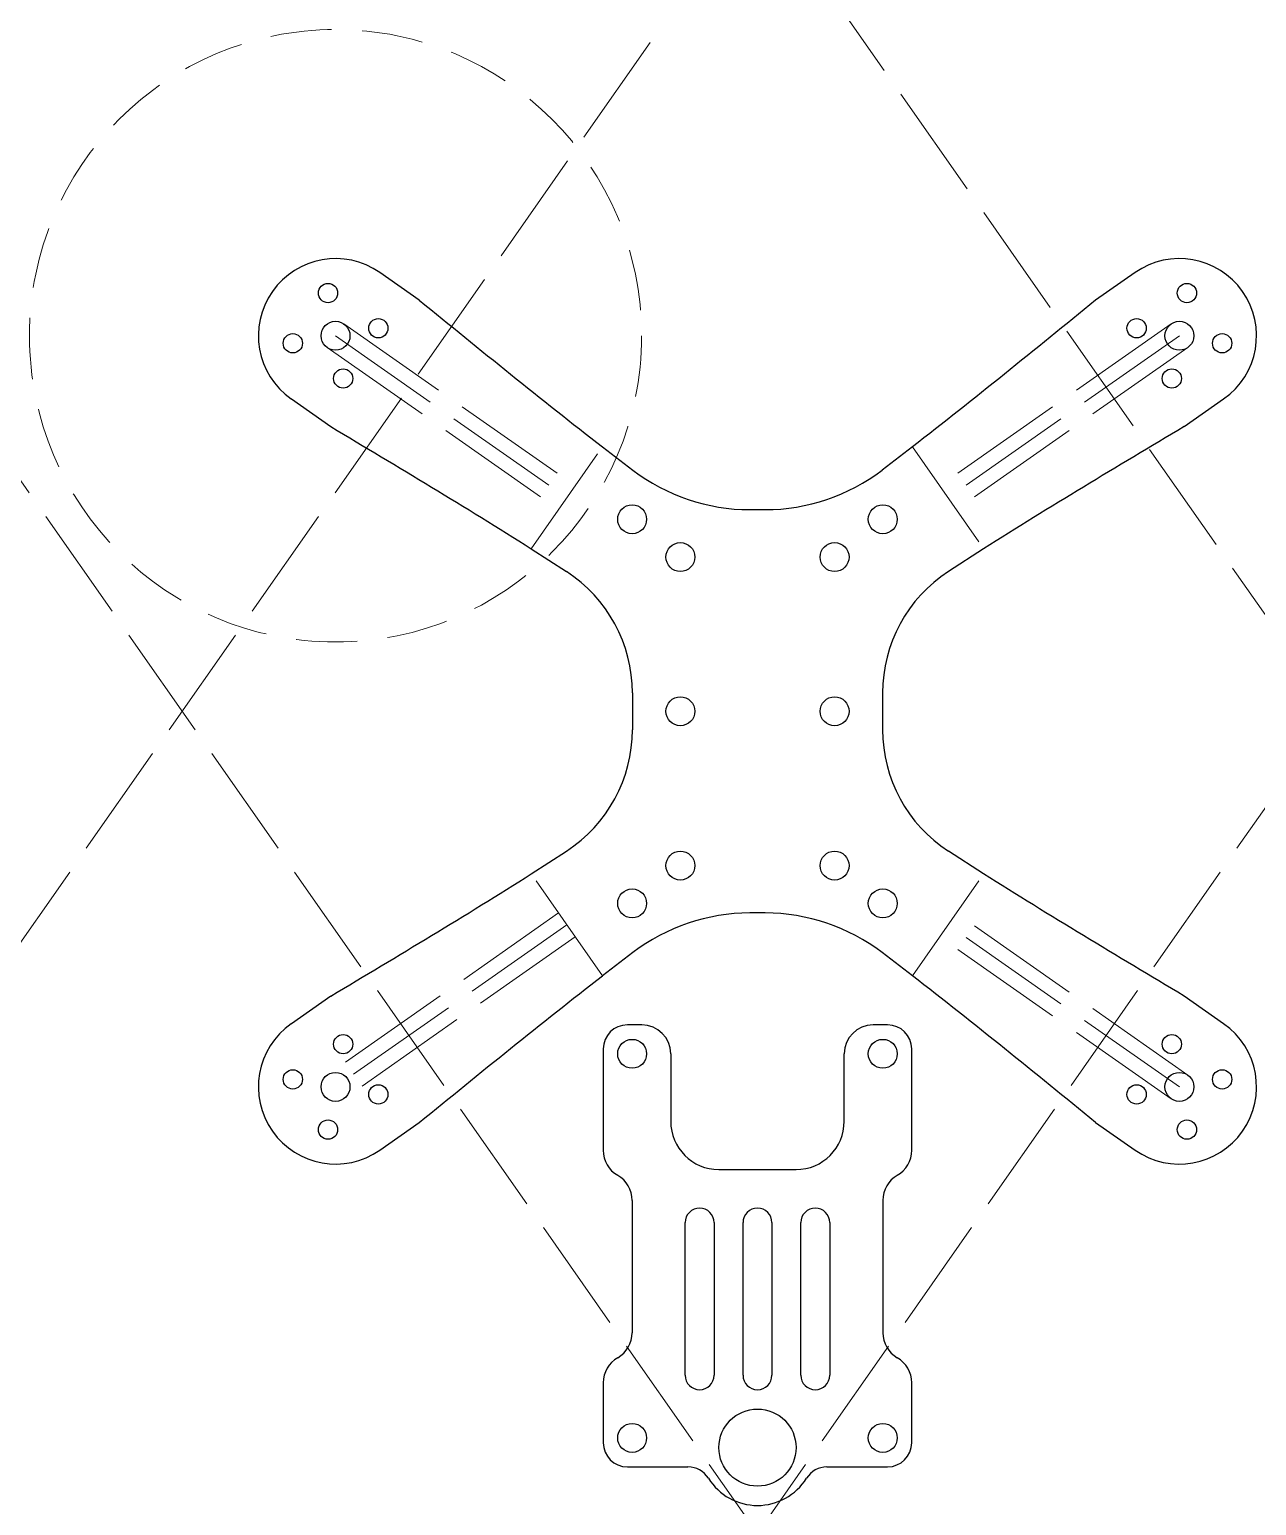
# Model space of a CAD drawing. Header units: millimetres. Extents: x -76 to 52, y -82 to 71.
import ezdxf

# ---------------------------------------------------------------- set-up
doc = ezdxf.new("R2010")
doc.units = ezdxf.units.MM
doc.linetypes.add('ACAD_ISO02W100', pattern=[15, 12, -3])
doc.linetypes.add('HIDDEN', pattern=[9.525, 6.35, -3.175])
for name, color, linetype, lineweight, true_color in [('Frame ... 3 Holes', 1, 'Continuous', 25, 0xff0000), ('Frame ... 3 Holes ... 16mm Stack', 30, 'Continuous', 25, 0xff7f00), ('Frame ... Arm', 4, 'Continuous', 25, 0x00ffff), ('Frame ... Messungen', 30, 'HIDDEN', 13, 0xff870e), ('Main Frame HL ... Helplines ... Arm Slot Lines', 6, 'ACAD_ISO02W100', 13, 0xff00ff), ('TopPlate', 3, 'Continuous', 25, 0x00ff00), ('TopPlate ... MainLines', 4, 'Continuous', 25, 0x00ffff)]:
    doc.layers.add(name, color=color, linetype=linetype, lineweight=lineweight, true_color=true_color)

msp = doc.modelspace()

# ---------------------------------------------------------------- linework, layer by layer
at = {"layer": 'Frame ... 3 Holes'}
for centre in [(-13, 19.91), (13, 19.91), (-13, -19.91), (13, -19.91)]:
    msp.add_circle(centre, 1.5, dxfattribs=at)
at = {"layer": 'Frame ... 3 Holes ... 16mm Stack'}
for centre in [(-8, 16), (8, 16), (-8, 0), (8, 0), (-8, -16), (8, -16)]:
    msp.add_circle(centre, 1.5, dxfattribs=at)
at = {"layer": 'Frame ... Arm'}
for p, q in [((-35.08, 42.63), (-39.18, 45.5)), ((39.18, 45.5), (35.08, 42.63)), ((-48.35, 32.39), (-44.26, 29.52)), ((44.26, 29.52), (48.35, 32.39)), ((-16.07, 27.42), (-12.93, 25.02)), ((16.07, 27.42), (12.93, 25.02)), ((-0.79, 20.91), (0.79, 20.91)), ((-23.46, 16.86), (-19.81, 14.49)), ((23.46, 16.86), (19.81, 14.49)), ((-12.98, 1.91), (-12.98, -1.91)), ((12.98, 1.91), (12.98, -1.91)), ((-23.46, -16.86), (-19.81, -14.49)), ((23.46, -16.86), (19.81, -14.49)), ((0.79, -20.91), (-0.79, -20.91)), ((-12.93, -25.02), (-16.07, -27.42)), ((16.07, -27.42), (12.93, -25.02)), ((-44.26, -29.52), (-48.35, -32.39)), ((48.35, -32.39), (44.26, -29.52)), ((-39.18, -45.5), (-35.08, -42.63)), ((35.08, -42.63), (39.18, -45.5))]:
    msp.add_line(p, q, dxfattribs=at)
for centre, radius in [((-44.55, 43.37), 1), ((44.55, 43.37), 1), ((-43.77, 38.94), 1.5), ((-39.33, 39.72), 1), ((39.33, 39.72), 1), ((43.77, 38.94), 1.5), ((-48.2, 38.16), 1), ((48.2, 38.16), 1), ((-42.98, 34.51), 1), ((42.98, 34.51), 1), ((-42.98, -34.51), 1), ((42.98, -34.51), 1), ((-48.2, -38.16), 1), ((-43.77, -38.94), 1.5), ((43.77, -38.94), 1.5), ((48.2, -38.16), 1), ((-39.33, -39.72), 1), ((39.33, -39.72), 1), ((-44.55, -43.37), 1), ((44.55, -43.37), 1)]:
    msp.add_circle(centre, radius, dxfattribs=at)
for centre, radius, start, end in [((-43.77, 38.94), 8, 55, 235), ((43.77, 38.94), 8, 305, 125), ((-0.79, 40.91), 20, 232.6247, 270), ((0.79, 40.91), 20, 270, 307.3753), ((-27.98, 1.91), 15, 0, 57.0138), ((27.98, 1.91), 15, 122.9862, 180), ((-27.98, -1.91), 15, 302.9862, 0), ((27.98, -1.91), 15, 180, 237.0138), ((-0.79, -40.91), 20, 90, 127.3753), ((0.79, -40.91), 20, 52.6247, 90), ((-43.77, -38.94), 8, 125, 305), ((43.77, -38.94), 8, 235, 55)]:
    msp.add_arc(centre, radius, start, end, dxfattribs=at)
for points in [[(-35.08, 42.63), (-28.78, 37.5), (-22.49, 32.38), (-16.07, 27.42)], [(35.08, 42.63), (28.78, 37.5), (22.49, 32.38), (16.07, 27.42)], [(-44.26, 29.52), (-37.29, 25.36), (-30.32, 21.19), (-23.46, 16.86)], [(44.26, 29.52), (37.29, 25.36), (30.32, 21.19), (23.46, 16.86)], [(-44.26, -29.52), (-37.29, -25.36), (-30.32, -21.19), (-23.46, -16.86)], [(44.26, -29.52), (37.29, -25.36), (30.32, -21.19), (23.46, -16.86)], [(-35.08, -42.63), (-28.78, -37.5), (-22.49, -32.38), (-16.07, -27.42)], [(35.08, -42.63), (28.78, -37.5), (22.49, -32.38), (16.07, -27.42)]]:
    msp.add_open_spline(points, degree=3, dxfattribs=at)
at = {"layer": 'Frame ... Messungen'}
msp.add_circle((-43.77, 38.94), 31.75, dxfattribs=at)
at = {"layer": 'Main Frame HL ... Helplines ... Arm Slot Lines'}
for p, q in [((-42.91, 40.17), (-18.9, 23.37)), ((42.91, 40.17), (18.9, 23.37)), ((-43.77, 38.94), (-19.77, 22.14)), ((43.77, 38.94), (19.77, 22.14)), ((-44.63, 37.71), (-20.63, 20.91)), ((44.63, 37.71), (20.63, 20.91)), ((-23.46, 16.86), (-16.07, 27.42)), ((16.07, 27.42), (23.46, 16.86)), ((-16.07, -27.42), (-23.46, -16.86)), ((16.07, -27.42), (23.46, -16.86)), ((-20.63, -20.91), (-44.63, -37.71)), ((44.63, -37.71), (20.63, -20.91)), ((-19.77, -22.14), (-43.77, -38.94)), ((43.77, -38.94), (19.77, -22.14)), ((-18.9, -23.37), (-42.91, -40.17)), ((42.91, -40.17), (18.9, -23.37))]:
    msp.add_line(p, q, dxfattribs=at)
for p, direction in [((-39.84, 28.33), (0.573576, 0.819152)), ((32.45, 38.89), (0.573576, -0.819152)), ((-32.45, -38.89), (-0.573576, 0.819152)), ((32.45, -38.89), (0.573576, 0.819152))]:
    msp.add_xline(p, direction, dxfattribs=at)
at = {"layer": 'TopPlate'}
for centre in [(-13, -35.51), (13, -35.51), (-13, -75.34), (13, -75.34)]:
    msp.add_circle(centre, 1.5, dxfattribs=at)
at = {"layer": 'TopPlate ... MainLines'}
for p, q in [((-12, -32.51), (-13.5, -32.51)), ((13.5, -32.51), (12, -32.51)), ((-16, -35.01), (-16, -45.51)), ((16, -45.51), (16, -35.01)), ((-9, -35.51), (-9, -42.51)), ((9, -42.51), (9, -35.51)), ((-4, -47.51), (4, -47.51)), ((-13, -50.71), (-13, -64.43)), ((-6, -51.51), (-6, -51.51)), ((0, -51.51), (0, -51.51)), ((6, -51.51), (6, -51.51)), ((13, -50.71), (13, -64.43)), ((-7.5, -68.84), (-7.5, -53.01)), ((-4.5, -53.01), (-4.5, -68.84)), ((-1.5, -68.84), (-1.5, -53.01)), ((1.5, -53.01), (1.5, -68.84)), ((4.5, -68.84), (4.5, -53.01)), ((7.5, -53.01), (7.5, -68.84)), ((-16, -69.62), (-16, -75.84)), ((-6, -70.34), (-6, -70.34)), ((0, -70.34), (0, -70.34)), ((6, -70.34), (6, -70.34)), ((16, -75.84), (16, -69.62)), ((-13.5, -78.34), (-7.21, -78.34)), ((7.21, -78.34), (13.5, -78.34))]:
    msp.add_line(p, q, dxfattribs=at)
msp.add_circle((0, -76.34), 4, dxfattribs=at)
for centre, radius, start, end in [((-13.5, -35.01), 2.5, 90, 180), ((-12, -35.51), 3, 0, 90), ((12, -35.51), 3, 90, 180), ((13.5, -35.01), 2.5, 0, 90), ((-4, -42.51), 5, 180, 270), ((4, -42.51), 5, 270, 0), ((-13, -45.51), 3, 180, 240), ((13, -45.51), 3, 300, 0), ((-16, -50.71), 3, 0, 60), ((16, -50.71), 3, 120, 180), ((-6, -53.01), 1.5, 90, 180), ((-6, -53.01), 1.5, 0, 90), ((0, -53.01), 1.5, 90, 180), ((0, -53.01), 1.5, 0, 90), ((6, -53.01), 1.5, 90, 180), ((6, -53.01), 1.5, 0, 90), ((-16, -64.43), 3, 300, 0), ((16, -64.43), 3, 180, 240), ((-13, -69.62), 3, 120, 180), ((13, -69.62), 3, 0, 60), ((-6, -68.84), 1.5, 180, 270), ((-6, -68.84), 1.5, 270, 0), ((0, -68.84), 1.5, 180, 270), ((0, -68.84), 1.5, 270, 0), ((6, -68.84), 1.5, 180, 270), ((6, -68.84), 1.5, 270, 0), ((-13.5, -75.84), 2.5, 180, 270), ((13.5, -75.84), 2.5, 270, 0), ((-7.21, -80.84), 2.5, 31.9657, 90), ((0, -76.34), 6, 211.9657, 328.0343), ((7.21, -80.84), 2.5, 90, 148.0343)]:
    msp.add_arc(centre, radius, start, end, dxfattribs=at)

doc.saveas('drawing.dxf')
